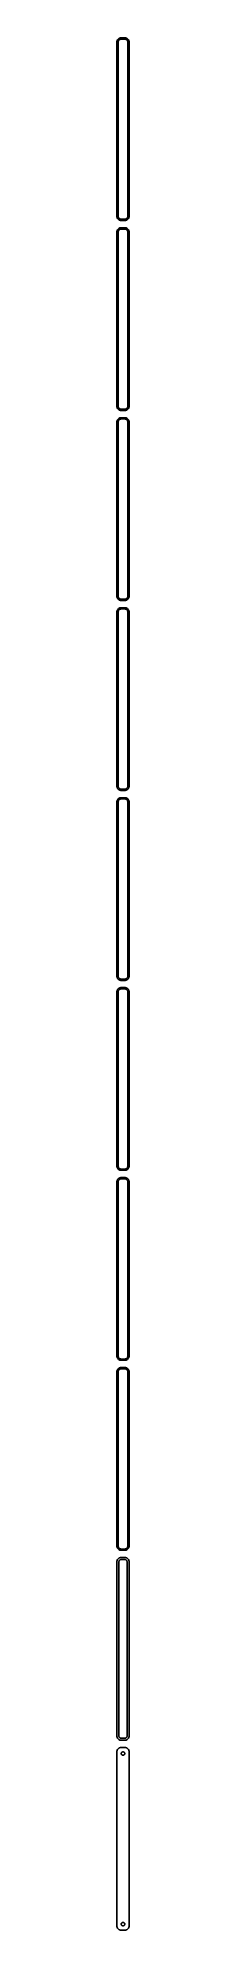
# Model space of a CAD drawing. Header units: metres. Extents: x -8 to 8, y 2228 to 4558.
import ezdxf

# ---------------------------------------------------------------- set-up
doc = ezdxf.new("R2010")
doc.units = ezdxf.units.M

msp = doc.modelspace()

# ---------------------------------------------------------------- linework, layer by layer
for p, q in [((-7.46057, 4554.13), (-7.5, 4553.5)), ((-7.5, 4553.5), (-7.5, 4338.5)), ((-7.34291, 4554.74), (-7.46057, 4554.13)), ((-7.14888, 4555.34), (-7.34291, 4554.74)), ((-6.88153, 4555.91), (-7.14888, 4555.34)), ((-6.54507, 4556.44), (-6.88153, 4555.91)), ((-6.14484, 4556.92), (-6.54507, 4556.44)), ((-5.68712, 4557.35), (-6.14484, 4556.92)), ((-6, 4553), (-5.96844, 4553.5)), ((-6, 4339), (-6, 4553)), ((-5.96844, 4553.5), (-5.87433, 4553.99)), ((-5.87433, 4553.99), (-5.7191, 4554.47)), ((-5.7191, 4554.47), (-5.50522, 4554.93)), ((-5.17912, 4557.72), (-5.68712, 4557.35)), ((-5.50522, 4554.93), (-5.23605, 4555.35)), ((-5.23605, 4555.35), (-4.91586, 4555.74)), ((-4.62889, 4558.02), (-5.17912, 4557.72)), ((-4.91586, 4555.74), (-4.54968, 4556.08)), ((-4.04507, 4558.26), (-4.62889, 4558.02)), ((-4.54968, 4556.08), (-4.1433, 4556.38)), ((-4.1433, 4556.38), (-3.70311, 4556.62)), ((-3.4369, 4558.41), (-4.04507, 4558.26)), ((-3.70311, 4556.62), (-3.23605, 4556.8)), ((-2.81395, 4558.49), (-3.4369, 4558.41)), ((-3.23605, 4556.8), (-2.74951, 4556.93)), ((2.81395, 4558.49), (-2.81395, 4558.49)), ((-2.74951, 4556.93), (-2.25116, 4556.99)), ((-2.25116, 4556.99), (2.25116, 4556.99)), ((2.25116, 4556.99), (2.74951, 4556.93)), ((2.74951, 4556.93), (3.23605, 4556.8)), ((3.4369, 4558.41), (2.81395, 4558.49)), ((3.23605, 4556.8), (3.70311, 4556.62)), ((4.04507, 4558.26), (3.4369, 4558.41)), ((3.70311, 4556.62), (4.1433, 4556.38)), ((4.62889, 4558.02), (4.04507, 4558.26)), ((4.1433, 4556.38), (4.54968, 4556.08)), ((4.54968, 4556.08), (4.91586, 4555.74)), ((5.17912, 4557.72), (4.62889, 4558.02)), ((4.91586, 4555.74), (5.23605, 4555.35)), ((5.68712, 4557.35), (5.17912, 4557.72)), ((5.23605, 4555.35), (5.50522, 4554.93)), ((5.50522, 4554.93), (5.7191, 4554.47)), ((6.14484, 4556.92), (5.68712, 4557.35)), ((5.7191, 4554.47), (5.87433, 4553.99)), ((5.87433, 4553.99), (5.96844, 4553.5)), ((5.96844, 4553.5), (6, 4553)), ((6, 4553), (6, 4339)), ((6.54507, 4556.44), (6.14484, 4556.92)), ((6.88153, 4555.91), (6.54507, 4556.44)), ((7.14888, 4555.34), (6.88153, 4555.91)), ((7.34291, 4554.74), (7.14888, 4555.34)), ((7.46057, 4554.13), (7.34291, 4554.74)), ((7.5, 4553.5), (7.46057, 4554.13)), ((7.5, 4338.5), (7.5, 4553.5)), ((-7.5, 4338.5), (-7.46057, 4337.87)), ((-7.46057, 4337.87), (-7.34291, 4337.26)), ((-7.34291, 4337.26), (-7.14888, 4336.66)), ((-7.14888, 4336.66), (-6.88153, 4336.09)), ((-6.88153, 4336.09), (-6.54507, 4335.56)), ((-5.96844, 4338.5), (-6, 4339)), ((-5.87433, 4338.01), (-5.96844, 4338.5)), ((-5.7191, 4337.53), (-5.87433, 4338.01)), ((-5.50522, 4337.07), (-5.7191, 4337.53)), ((-5.23605, 4336.65), (-5.50522, 4337.07)), ((-4.91586, 4336.26), (-5.23605, 4336.65)), ((-4.54968, 4335.92), (-4.91586, 4336.26)), ((-4.1433, 4335.62), (-4.54968, 4335.92)), ((4.54968, 4335.92), (4.1433, 4335.62)), ((4.91586, 4336.26), (4.54968, 4335.92)), ((5.23605, 4336.65), (4.91586, 4336.26)), ((5.50522, 4337.07), (5.23605, 4336.65)), ((5.7191, 4337.53), (5.50522, 4337.07)), ((5.87433, 4338.01), (5.7191, 4337.53)), ((5.96844, 4338.5), (5.87433, 4338.01)), ((6, 4339), (5.96844, 4338.5)), ((6.54507, 4335.56), (6.88153, 4336.09)), ((6.88153, 4336.09), (7.14888, 4336.66)), ((7.14888, 4336.66), (7.34291, 4337.26)), ((7.34291, 4337.26), (7.46057, 4337.87)), ((7.46057, 4337.87), (7.5, 4338.5)), ((-7.46057, 4320.13), (-7.5, 4319.5)), ((-7.5, 4319.5), (-7.5, 4104.5)), ((-7.34291, 4320.74), (-7.46057, 4320.13)), ((-7.14888, 4321.34), (-7.34291, 4320.74)), ((-6.88153, 4321.91), (-7.14888, 4321.34)), ((-6.54507, 4322.44), (-6.88153, 4321.91)), ((-6.54507, 4335.56), (-6.14484, 4335.08)), ((-6.14484, 4322.92), (-6.54507, 4322.44)), ((-6.14484, 4335.08), (-5.68712, 4334.65)), ((-5.68712, 4323.35), (-6.14484, 4322.92)), ((-6, 4319), (-5.96844, 4319.5)), ((-6, 4105), (-6, 4319)), ((-5.96844, 4319.5), (-5.87433, 4319.99)), ((-5.87433, 4319.99), (-5.7191, 4320.47)), ((-5.7191, 4320.47), (-5.50522, 4320.93)), ((-5.68712, 4334.65), (-5.17912, 4334.28)), ((-5.17912, 4323.72), (-5.68712, 4323.35)), ((-5.50522, 4320.93), (-5.23605, 4321.35)), ((-5.23605, 4321.35), (-4.91586, 4321.74)), ((-5.17912, 4334.28), (-4.62889, 4333.98)), ((-4.62889, 4324.02), (-5.17912, 4323.72)), ((-4.91586, 4321.74), (-4.54968, 4322.08)), ((-4.62889, 4333.98), (-4.04507, 4333.74)), ((-4.04507, 4324.26), (-4.62889, 4324.02)), ((-4.54968, 4322.08), (-4.1433, 4322.38)), ((-3.70311, 4335.38), (-4.1433, 4335.62)), ((-4.1433, 4322.38), (-3.70311, 4322.62)), ((-4.04507, 4333.74), (-3.4369, 4333.59)), ((-3.4369, 4324.41), (-4.04507, 4324.26)), ((-3.23605, 4335.2), (-3.70311, 4335.38)), ((-3.70311, 4322.62), (-3.23605, 4322.8)), ((-3.4369, 4333.59), (-2.81395, 4333.51)), ((-2.81395, 4324.49), (-3.4369, 4324.41)), ((-2.74951, 4335.07), (-3.23605, 4335.2)), ((-3.23605, 4322.8), (-2.74951, 4322.93)), ((-2.81395, 4333.51), (2.81395, 4333.51)), ((2.81395, 4324.49), (-2.81395, 4324.49)), ((-2.25116, 4335.01), (-2.74951, 4335.07)), ((-2.74951, 4322.93), (-2.25116, 4322.99)), ((2.25116, 4335.01), (-2.25116, 4335.01)), ((-2.25116, 4322.99), (2.25116, 4322.99)), ((2.74951, 4335.07), (2.25116, 4335.01)), ((2.25116, 4322.99), (2.74951, 4322.93)), ((3.23605, 4335.2), (2.74951, 4335.07)), ((2.74951, 4322.93), (3.23605, 4322.8)), ((2.81395, 4333.51), (3.4369, 4333.59)), ((3.4369, 4324.41), (2.81395, 4324.49)), ((3.70311, 4335.38), (3.23605, 4335.2)), ((3.23605, 4322.8), (3.70311, 4322.62)), ((3.4369, 4333.59), (4.04507, 4333.74)), ((4.04507, 4324.26), (3.4369, 4324.41)), ((4.1433, 4335.62), (3.70311, 4335.38)), ((3.70311, 4322.62), (4.1433, 4322.38)), ((4.04507, 4333.74), (4.62889, 4333.98)), ((4.62889, 4324.02), (4.04507, 4324.26)), ((4.1433, 4322.38), (4.54968, 4322.08)), ((4.54968, 4322.08), (4.91586, 4321.74)), ((4.62889, 4333.98), (5.17912, 4334.28)), ((5.17912, 4323.72), (4.62889, 4324.02)), ((4.91586, 4321.74), (5.23605, 4321.35)), ((5.17912, 4334.28), (5.68712, 4334.65)), ((5.68712, 4323.35), (5.17912, 4323.72)), ((5.23605, 4321.35), (5.50522, 4320.93)), ((5.50522, 4320.93), (5.7191, 4320.47)), ((5.68712, 4334.65), (6.14484, 4335.08)), ((6.14484, 4322.92), (5.68712, 4323.35)), ((5.7191, 4320.47), (5.87433, 4319.99)), ((5.87433, 4319.99), (5.96844, 4319.5)), ((5.96844, 4319.5), (6, 4319)), ((6, 4319), (6, 4105)), ((6.14484, 4335.08), (6.54507, 4335.56)), ((6.54507, 4322.44), (6.14484, 4322.92)), ((6.88153, 4321.91), (6.54507, 4322.44)), ((7.14888, 4321.34), (6.88153, 4321.91)), ((7.34291, 4320.74), (7.14888, 4321.34)), ((7.46057, 4320.13), (7.34291, 4320.74)), ((7.5, 4319.5), (7.46057, 4320.13)), ((7.5, 4104.5), (7.5, 4319.5)), ((-7.5, 4104.5), (-7.46057, 4103.87)), ((-7.46057, 4103.87), (-7.34291, 4103.26)), ((-7.34291, 4103.26), (-7.14888, 4102.66)), ((-7.14888, 4102.66), (-6.88153, 4102.09)), ((-5.96844, 4104.5), (-6, 4105)), ((-5.87433, 4104.01), (-5.96844, 4104.5)), ((-5.7191, 4103.53), (-5.87433, 4104.01)), ((-5.50522, 4103.07), (-5.7191, 4103.53)), ((-5.23605, 4102.65), (-5.50522, 4103.07)), ((-4.91586, 4102.26), (-5.23605, 4102.65)), ((5.23605, 4102.65), (4.91586, 4102.26)), ((5.50522, 4103.07), (5.23605, 4102.65)), ((5.7191, 4103.53), (5.50522, 4103.07)), ((5.87433, 4104.01), (5.7191, 4103.53)), ((5.96844, 4104.5), (5.87433, 4104.01)), ((6, 4105), (5.96844, 4104.5)), ((6.88153, 4102.09), (7.14888, 4102.66)), ((7.14888, 4102.66), (7.34291, 4103.26)), ((7.34291, 4103.26), (7.46057, 4103.87)), ((7.46057, 4103.87), (7.5, 4104.5)), ((-7.46057, 4086.13), (-7.5, 4085.5)), ((-7.5, 4085.5), (-7.5, 3870.5)), ((-7.34291, 4086.74), (-7.46057, 4086.13)), ((-7.14888, 4087.34), (-7.34291, 4086.74)), ((-6.88153, 4087.91), (-7.14888, 4087.34)), ((-6.88153, 4102.09), (-6.54507, 4101.56)), ((-6.54507, 4088.44), (-6.88153, 4087.91)), ((-6.54507, 4101.56), (-6.14484, 4101.08)), ((-6.14484, 4088.92), (-6.54507, 4088.44)), ((-6.14484, 4101.08), (-5.68712, 4100.65)), ((-5.68712, 4089.35), (-6.14484, 4088.92)), ((-6, 4085), (-5.96844, 4085.5)), ((-6, 3871), (-6, 4085)), ((-5.96844, 4085.5), (-5.87433, 4085.99)), ((-5.87433, 4085.99), (-5.7191, 4086.47)), ((-5.7191, 4086.47), (-5.50522, 4086.93)), ((-5.68712, 4100.65), (-5.17912, 4100.28)), ((-5.17912, 4089.72), (-5.68712, 4089.35)), ((-5.50522, 4086.93), (-5.23605, 4087.35)), ((-5.23605, 4087.35), (-4.91586, 4087.74)), ((-5.17912, 4100.28), (-4.62889, 4099.98)), ((-4.62889, 4090.02), (-5.17912, 4089.72)), ((-4.54968, 4101.92), (-4.91586, 4102.26)), ((-4.91586, 4087.74), (-4.54968, 4088.08)), ((-4.62889, 4099.98), (-4.04507, 4099.74)), ((-4.04507, 4090.26), (-4.62889, 4090.02)), ((-4.1433, 4101.62), (-4.54968, 4101.92)), ((-4.54968, 4088.08), (-4.1433, 4088.38)), ((-3.70311, 4101.38), (-4.1433, 4101.62)), ((-4.1433, 4088.38), (-3.70311, 4088.62)), ((-4.04507, 4099.74), (-3.4369, 4099.59)), ((-3.4369, 4090.41), (-4.04507, 4090.26)), ((-3.23605, 4101.2), (-3.70311, 4101.38)), ((-3.70311, 4088.62), (-3.23605, 4088.8)), ((-3.4369, 4099.59), (-2.81395, 4099.51)), ((-2.81395, 4090.49), (-3.4369, 4090.41)), ((-2.74951, 4101.07), (-3.23605, 4101.2)), ((-3.23605, 4088.8), (-2.74951, 4088.93)), ((-2.81395, 4099.51), (2.81395, 4099.51)), ((2.81395, 4090.49), (-2.81395, 4090.49)), ((-2.25116, 4101.01), (-2.74951, 4101.07)), ((-2.74951, 4088.93), (-2.25116, 4088.99)), ((2.25116, 4101.01), (-2.25116, 4101.01)), ((-2.25116, 4088.99), (2.25116, 4088.99)), ((2.74951, 4101.07), (2.25116, 4101.01)), ((2.25116, 4088.99), (2.74951, 4088.93)), ((3.23605, 4101.2), (2.74951, 4101.07)), ((2.74951, 4088.93), (3.23605, 4088.8)), ((2.81395, 4099.51), (3.4369, 4099.59)), ((3.4369, 4090.41), (2.81395, 4090.49)), ((3.70311, 4101.38), (3.23605, 4101.2)), ((3.23605, 4088.8), (3.70311, 4088.62)), ((3.4369, 4099.59), (4.04507, 4099.74)), ((4.04507, 4090.26), (3.4369, 4090.41)), ((4.1433, 4101.62), (3.70311, 4101.38)), ((3.70311, 4088.62), (4.1433, 4088.38)), ((4.04507, 4099.74), (4.62889, 4099.98)), ((4.62889, 4090.02), (4.04507, 4090.26)), ((4.54968, 4101.92), (4.1433, 4101.62)), ((4.1433, 4088.38), (4.54968, 4088.08)), ((4.91586, 4102.26), (4.54968, 4101.92)), ((4.54968, 4088.08), (4.91586, 4087.74)), ((4.62889, 4099.98), (5.17912, 4100.28)), ((5.17912, 4089.72), (4.62889, 4090.02)), ((4.91586, 4087.74), (5.23605, 4087.35)), ((5.17912, 4100.28), (5.68712, 4100.65)), ((5.68712, 4089.35), (5.17912, 4089.72)), ((5.23605, 4087.35), (5.50522, 4086.93)), ((5.50522, 4086.93), (5.7191, 4086.47)), ((5.68712, 4100.65), (6.14484, 4101.08)), ((6.14484, 4088.92), (5.68712, 4089.35)), ((5.7191, 4086.47), (5.87433, 4085.99)), ((5.87433, 4085.99), (5.96844, 4085.5)), ((5.96844, 4085.5), (6, 4085)), ((6, 4085), (6, 3871)), ((6.14484, 4101.08), (6.54507, 4101.56)), ((6.54507, 4088.44), (6.14484, 4088.92)), ((6.54507, 4101.56), (6.88153, 4102.09)), ((6.88153, 4087.91), (6.54507, 4088.44)), ((7.14888, 4087.34), (6.88153, 4087.91)), ((7.34291, 4086.74), (7.14888, 4087.34)), ((7.46057, 4086.13), (7.34291, 4086.74)), ((7.5, 4085.5), (7.46057, 4086.13)), ((7.5, 3870.5), (7.5, 4085.5)), ((-7.5, 3870.5), (-7.46057, 3869.87)), ((-7.46057, 3869.87), (-7.34291, 3869.26)), ((-5.96844, 3870.5), (-6, 3871)), ((-5.87433, 3870.01), (-5.96844, 3870.5)), ((-5.7191, 3869.53), (-5.87433, 3870.01)), ((-5.50522, 3869.07), (-5.7191, 3869.53)), ((5.7191, 3869.53), (5.50522, 3869.07)), ((5.87433, 3870.01), (5.7191, 3869.53)), ((5.96844, 3870.5), (5.87433, 3870.01)), ((6, 3871), (5.96844, 3870.5)), ((7.34291, 3869.26), (7.46057, 3869.87)), ((7.46057, 3869.87), (7.5, 3870.5)), ((-7.46057, 3852.13), (-7.5, 3851.5)), ((-7.5, 3851.5), (-7.5, 3636.5)), ((-7.34291, 3852.74), (-7.46057, 3852.13)), ((-7.34291, 3869.26), (-7.14888, 3868.66)), ((-7.14888, 3853.34), (-7.34291, 3852.74)), ((-7.14888, 3868.66), (-6.88153, 3868.09)), ((-6.88153, 3853.91), (-7.14888, 3853.34)), ((-6.88153, 3868.09), (-6.54507, 3867.56)), ((-6.54507, 3854.44), (-6.88153, 3853.91)), ((-6.54507, 3867.56), (-6.14484, 3867.08)), ((-6.14484, 3854.92), (-6.54507, 3854.44)), ((-6.14484, 3867.08), (-5.68712, 3866.65)), ((-5.68712, 3855.35), (-6.14484, 3854.92)), ((-6, 3851), (-5.96844, 3851.5)), ((-6, 3637), (-6, 3851)), ((-5.96844, 3851.5), (-5.87433, 3851.99)), ((-5.87433, 3851.99), (-5.7191, 3852.47)), ((-5.7191, 3852.47), (-5.50522, 3852.93)), ((-5.68712, 3866.65), (-5.17912, 3866.28)), ((-5.17912, 3855.72), (-5.68712, 3855.35)), ((-5.23605, 3868.65), (-5.50522, 3869.07)), ((-5.50522, 3852.93), (-5.23605, 3853.35)), ((-4.91586, 3868.26), (-5.23605, 3868.65)), ((-5.23605, 3853.35), (-4.91586, 3853.74)), ((-5.17912, 3866.28), (-4.62889, 3865.98)), ((-4.62889, 3856.02), (-5.17912, 3855.72)), ((-4.54968, 3867.92), (-4.91586, 3868.26)), ((-4.91586, 3853.74), (-4.54968, 3854.08)), ((-4.62889, 3865.98), (-4.04507, 3865.74)), ((-4.04507, 3856.26), (-4.62889, 3856.02)), ((-4.1433, 3867.62), (-4.54968, 3867.92)), ((-4.54968, 3854.08), (-4.1433, 3854.38)), ((-3.70311, 3867.38), (-4.1433, 3867.62)), ((-4.1433, 3854.38), (-3.70311, 3854.62)), ((-4.04507, 3865.74), (-3.4369, 3865.59)), ((-3.4369, 3856.41), (-4.04507, 3856.26)), ((-3.23605, 3867.2), (-3.70311, 3867.38)), ((-3.70311, 3854.62), (-3.23605, 3854.8)), ((-3.4369, 3865.59), (-2.81395, 3865.51)), ((-2.81395, 3856.49), (-3.4369, 3856.41)), ((-2.74951, 3867.07), (-3.23605, 3867.2)), ((-3.23605, 3854.8), (-2.74951, 3854.93)), ((-2.81395, 3865.51), (2.81395, 3865.51)), ((2.81395, 3856.49), (-2.81395, 3856.49)), ((-2.25116, 3867.01), (-2.74951, 3867.07)), ((-2.74951, 3854.93), (-2.25116, 3854.99)), ((2.25116, 3867.01), (-2.25116, 3867.01)), ((-2.25116, 3854.99), (2.25116, 3854.99)), ((2.74951, 3867.07), (2.25116, 3867.01)), ((2.25116, 3854.99), (2.74951, 3854.93)), ((3.23605, 3867.2), (2.74951, 3867.07)), ((2.74951, 3854.93), (3.23605, 3854.8)), ((2.81395, 3865.51), (3.4369, 3865.59)), ((3.4369, 3856.41), (2.81395, 3856.49)), ((3.70311, 3867.38), (3.23605, 3867.2)), ((3.23605, 3854.8), (3.70311, 3854.62)), ((3.4369, 3865.59), (4.04507, 3865.74)), ((4.04507, 3856.26), (3.4369, 3856.41)), ((4.1433, 3867.62), (3.70311, 3867.38)), ((3.70311, 3854.62), (4.1433, 3854.38)), ((4.04507, 3865.74), (4.62889, 3865.98)), ((4.62889, 3856.02), (4.04507, 3856.26)), ((4.54968, 3867.92), (4.1433, 3867.62)), ((4.1433, 3854.38), (4.54968, 3854.08)), ((4.91586, 3868.26), (4.54968, 3867.92)), ((4.54968, 3854.08), (4.91586, 3853.74)), ((4.62889, 3865.98), (5.17912, 3866.28)), ((5.17912, 3855.72), (4.62889, 3856.02)), ((5.23605, 3868.65), (4.91586, 3868.26)), ((4.91586, 3853.74), (5.23605, 3853.35)), ((5.17912, 3866.28), (5.68712, 3866.65)), ((5.68712, 3855.35), (5.17912, 3855.72)), ((5.50522, 3869.07), (5.23605, 3868.65)), ((5.23605, 3853.35), (5.50522, 3852.93)), ((5.50522, 3852.93), (5.7191, 3852.47)), ((5.68712, 3866.65), (6.14484, 3867.08)), ((6.14484, 3854.92), (5.68712, 3855.35)), ((5.7191, 3852.47), (5.87433, 3851.99)), ((5.87433, 3851.99), (5.96844, 3851.5)), ((5.96844, 3851.5), (6, 3851)), ((6, 3851), (6, 3637)), ((6.14484, 3867.08), (6.54507, 3867.56)), ((6.54507, 3854.44), (6.14484, 3854.92)), ((6.54507, 3867.56), (6.88153, 3868.09)), ((6.88153, 3853.91), (6.54507, 3854.44)), ((6.88153, 3868.09), (7.14888, 3868.66)), ((7.14888, 3853.34), (6.88153, 3853.91)), ((7.14888, 3868.66), (7.34291, 3869.26)), ((7.34291, 3852.74), (7.14888, 3853.34)), ((7.46057, 3852.13), (7.34291, 3852.74)), ((7.5, 3851.5), (7.46057, 3852.13)), ((7.5, 3636.5), (7.5, 3851.5)), ((-7.5, 3636.5), (-7.46057, 3635.87)), ((-5.96844, 3636.5), (-6, 3637)), ((-5.87433, 3636.01), (-5.96844, 3636.5)), ((5.96844, 3636.5), (5.87433, 3636.01)), ((6, 3637), (5.96844, 3636.5)), ((7.46057, 3635.87), (7.5, 3636.5)), ((-7.46057, 3618.13), (-7.5, 3617.5)), ((-7.5, 3617.5), (-7.5, 3402.5)), ((-7.46057, 3635.87), (-7.34291, 3635.26)), ((-7.34291, 3618.74), (-7.46057, 3618.13)), ((-7.34291, 3635.26), (-7.14888, 3634.66)), ((-7.14888, 3619.34), (-7.34291, 3618.74)), ((-7.14888, 3634.66), (-6.88153, 3634.09)), ((-6.88153, 3619.91), (-7.14888, 3619.34)), ((-6.88153, 3634.09), (-6.54507, 3633.56)), ((-6.54507, 3620.44), (-6.88153, 3619.91)), ((-6.54507, 3633.56), (-6.14484, 3633.08)), ((-6.14484, 3620.92), (-6.54507, 3620.44)), ((-6.14484, 3633.08), (-5.68712, 3632.65)), ((-5.68712, 3621.35), (-6.14484, 3620.92)), ((-6, 3617), (-5.96844, 3617.5)), ((-6, 3403), (-6, 3617)), ((-5.96844, 3617.5), (-5.87433, 3617.99)), ((-5.7191, 3635.53), (-5.87433, 3636.01)), ((-5.87433, 3617.99), (-5.7191, 3618.47)), ((-5.50522, 3635.07), (-5.7191, 3635.53)), ((-5.7191, 3618.47), (-5.50522, 3618.93)), ((-5.68712, 3632.65), (-5.17912, 3632.28)), ((-5.17912, 3621.72), (-5.68712, 3621.35)), ((-5.23605, 3634.65), (-5.50522, 3635.07)), ((-5.50522, 3618.93), (-5.23605, 3619.35)), ((-4.91586, 3634.26), (-5.23605, 3634.65)), ((-5.23605, 3619.35), (-4.91586, 3619.74)), ((-5.17912, 3632.28), (-4.62889, 3631.98)), ((-4.62889, 3622.02), (-5.17912, 3621.72)), ((-4.54968, 3633.92), (-4.91586, 3634.26)), ((-4.91586, 3619.74), (-4.54968, 3620.08)), ((-4.62889, 3631.98), (-4.04507, 3631.74)), ((-4.04507, 3622.26), (-4.62889, 3622.02)), ((-4.1433, 3633.62), (-4.54968, 3633.92)), ((-4.54968, 3620.08), (-4.1433, 3620.38)), ((-3.70311, 3633.38), (-4.1433, 3633.62)), ((-4.1433, 3620.38), (-3.70311, 3620.62)), ((-4.04507, 3631.74), (-3.4369, 3631.59)), ((-3.4369, 3622.41), (-4.04507, 3622.26)), ((-3.23605, 3633.2), (-3.70311, 3633.38)), ((-3.70311, 3620.62), (-3.23605, 3620.8)), ((-3.4369, 3631.59), (-2.81395, 3631.51)), ((-2.81395, 3622.49), (-3.4369, 3622.41)), ((-2.74951, 3633.07), (-3.23605, 3633.2)), ((-3.23605, 3620.8), (-2.74951, 3620.93)), ((-2.81395, 3631.51), (2.81395, 3631.51)), ((2.81395, 3622.49), (-2.81395, 3622.49)), ((-2.25116, 3633.01), (-2.74951, 3633.07)), ((-2.74951, 3620.93), (-2.25116, 3620.99)), ((2.25116, 3633.01), (-2.25116, 3633.01)), ((-2.25116, 3620.99), (2.25116, 3620.99)), ((2.74951, 3633.07), (2.25116, 3633.01)), ((2.25116, 3620.99), (2.74951, 3620.93)), ((3.23605, 3633.2), (2.74951, 3633.07)), ((2.74951, 3620.93), (3.23605, 3620.8)), ((2.81395, 3631.51), (3.4369, 3631.59)), ((3.4369, 3622.41), (2.81395, 3622.49)), ((3.70311, 3633.38), (3.23605, 3633.2)), ((3.23605, 3620.8), (3.70311, 3620.62)), ((3.4369, 3631.59), (4.04507, 3631.74)), ((4.04507, 3622.26), (3.4369, 3622.41)), ((4.1433, 3633.62), (3.70311, 3633.38)), ((3.70311, 3620.62), (4.1433, 3620.38)), ((4.04507, 3631.74), (4.62889, 3631.98)), ((4.62889, 3622.02), (4.04507, 3622.26)), ((4.54968, 3633.92), (4.1433, 3633.62)), ((4.1433, 3620.38), (4.54968, 3620.08)), ((4.91586, 3634.26), (4.54968, 3633.92)), ((4.54968, 3620.08), (4.91586, 3619.74)), ((4.62889, 3631.98), (5.17912, 3632.28)), ((5.17912, 3621.72), (4.62889, 3622.02)), ((5.23605, 3634.65), (4.91586, 3634.26)), ((4.91586, 3619.74), (5.23605, 3619.35)), ((5.17912, 3632.28), (5.68712, 3632.65)), ((5.68712, 3621.35), (5.17912, 3621.72)), ((5.50522, 3635.07), (5.23605, 3634.65)), ((5.23605, 3619.35), (5.50522, 3618.93)), ((5.7191, 3635.53), (5.50522, 3635.07)), ((5.50522, 3618.93), (5.7191, 3618.47)), ((5.68712, 3632.65), (6.14484, 3633.08)), ((6.14484, 3620.92), (5.68712, 3621.35)), ((5.87433, 3636.01), (5.7191, 3635.53)), ((5.7191, 3618.47), (5.87433, 3617.99)), ((5.87433, 3617.99), (5.96844, 3617.5)), ((5.96844, 3617.5), (6, 3617)), ((6, 3617), (6, 3403)), ((6.14484, 3633.08), (6.54507, 3633.56)), ((6.54507, 3620.44), (6.14484, 3620.92)), ((6.54507, 3633.56), (6.88153, 3634.09)), ((6.88153, 3619.91), (6.54507, 3620.44)), ((6.88153, 3634.09), (7.14888, 3634.66)), ((7.14888, 3619.34), (6.88153, 3619.91)), ((7.14888, 3634.66), (7.34291, 3635.26)), ((7.34291, 3618.74), (7.14888, 3619.34)), ((7.34291, 3635.26), (7.46057, 3635.87)), ((7.46057, 3618.13), (7.34291, 3618.74)), ((7.5, 3617.5), (7.46057, 3618.13)), ((7.5, 3402.5), (7.5, 3617.5)), ((-7.5, 3402.5), (-7.46057, 3401.87)), ((-7.46057, 3384.13), (-7.5, 3383.5)), ((-7.5, 3383.5), (-7.5, 3168.5)), ((-7.46057, 3401.87), (-7.34291, 3401.26)), ((-7.34291, 3384.74), (-7.46057, 3384.13)), ((-7.34291, 3401.26), (-7.14888, 3400.66)), ((-7.14888, 3385.34), (-7.34291, 3384.74)), ((-7.14888, 3400.66), (-6.88153, 3400.09)), ((-6.88153, 3385.91), (-7.14888, 3385.34)), ((-6.88153, 3400.09), (-6.54507, 3399.56)), ((-6.54507, 3386.44), (-6.88153, 3385.91)), ((-6.54507, 3399.56), (-6.14484, 3399.08)), ((-6.14484, 3386.92), (-6.54507, 3386.44)), ((-6.14484, 3399.08), (-5.68712, 3398.65)), ((-5.68712, 3387.35), (-6.14484, 3386.92)), ((-5.96844, 3402.5), (-6, 3403)), ((-6, 3383), (-5.96844, 3383.5)), ((-6, 3169), (-6, 3383)), ((-5.87433, 3402.01), (-5.96844, 3402.5)), ((-5.96844, 3383.5), (-5.87433, 3383.99)), ((-5.7191, 3401.53), (-5.87433, 3402.01)), ((-5.87433, 3383.99), (-5.7191, 3384.47)), ((-5.50522, 3401.07), (-5.7191, 3401.53)), ((-5.7191, 3384.47), (-5.50522, 3384.93)), ((-5.68712, 3398.65), (-5.17912, 3398.28)), ((-5.17912, 3387.72), (-5.68712, 3387.35)), ((-5.23605, 3400.65), (-5.50522, 3401.07)), ((-5.50522, 3384.93), (-5.23605, 3385.35)), ((-4.91586, 3400.26), (-5.23605, 3400.65)), ((-5.23605, 3385.35), (-4.91586, 3385.74)), ((-5.17912, 3398.28), (-4.62889, 3397.98)), ((-4.62889, 3388.02), (-5.17912, 3387.72)), ((-4.54968, 3399.92), (-4.91586, 3400.26)), ((-4.91586, 3385.74), (-4.54968, 3386.08)), ((-4.62889, 3397.98), (-4.04507, 3397.74)), ((-4.04507, 3388.26), (-4.62889, 3388.02)), ((-4.1433, 3399.62), (-4.54968, 3399.92)), ((-4.54968, 3386.08), (-4.1433, 3386.38)), ((-3.70311, 3399.38), (-4.1433, 3399.62)), ((-4.1433, 3386.38), (-3.70311, 3386.62)), ((-4.04507, 3397.74), (-3.4369, 3397.59)), ((-3.4369, 3388.41), (-4.04507, 3388.26)), ((-3.23605, 3399.2), (-3.70311, 3399.38)), ((-3.70311, 3386.62), (-3.23605, 3386.8)), ((-3.4369, 3397.59), (-2.81395, 3397.51)), ((-2.81395, 3388.49), (-3.4369, 3388.41)), ((-2.74951, 3399.07), (-3.23605, 3399.2)), ((-3.23605, 3386.8), (-2.74951, 3386.93)), ((-2.81395, 3397.51), (2.81395, 3397.51)), ((2.81395, 3388.49), (-2.81395, 3388.49)), ((-2.25116, 3399.01), (-2.74951, 3399.07)), ((-2.74951, 3386.93), (-2.25116, 3386.99)), ((2.25116, 3399.01), (-2.25116, 3399.01)), ((-2.25116, 3386.99), (2.25116, 3386.99)), ((2.74951, 3399.07), (2.25116, 3399.01)), ((2.25116, 3386.99), (2.74951, 3386.93)), ((3.23605, 3399.2), (2.74951, 3399.07)), ((2.74951, 3386.93), (3.23605, 3386.8)), ((2.81395, 3397.51), (3.4369, 3397.59)), ((3.4369, 3388.41), (2.81395, 3388.49)), ((3.70311, 3399.38), (3.23605, 3399.2)), ((3.23605, 3386.8), (3.70311, 3386.62)), ((3.4369, 3397.59), (4.04507, 3397.74)), ((4.04507, 3388.26), (3.4369, 3388.41)), ((4.1433, 3399.62), (3.70311, 3399.38)), ((3.70311, 3386.62), (4.1433, 3386.38)), ((4.04507, 3397.74), (4.62889, 3397.98)), ((4.62889, 3388.02), (4.04507, 3388.26)), ((4.54968, 3399.92), (4.1433, 3399.62)), ((4.1433, 3386.38), (4.54968, 3386.08)), ((4.91586, 3400.26), (4.54968, 3399.92)), ((4.54968, 3386.08), (4.91586, 3385.74)), ((4.62889, 3397.98), (5.17912, 3398.28)), ((5.17912, 3387.72), (4.62889, 3388.02)), ((5.23605, 3400.65), (4.91586, 3400.26)), ((4.91586, 3385.74), (5.23605, 3385.35)), ((5.17912, 3398.28), (5.68712, 3398.65)), ((5.68712, 3387.35), (5.17912, 3387.72)), ((5.50522, 3401.07), (5.23605, 3400.65)), ((5.23605, 3385.35), (5.50522, 3384.93)), ((5.7191, 3401.53), (5.50522, 3401.07)), ((5.50522, 3384.93), (5.7191, 3384.47)), ((5.68712, 3398.65), (6.14484, 3399.08)), ((6.14484, 3386.92), (5.68712, 3387.35)), ((5.87433, 3402.01), (5.7191, 3401.53)), ((5.7191, 3384.47), (5.87433, 3383.99)), ((5.96844, 3402.5), (5.87433, 3402.01)), ((5.87433, 3383.99), (5.96844, 3383.5)), ((6, 3403), (5.96844, 3402.5)), ((5.96844, 3383.5), (6, 3383)), ((6, 3383), (6, 3169)), ((6.14484, 3399.08), (6.54507, 3399.56)), ((6.54507, 3386.44), (6.14484, 3386.92)), ((6.54507, 3399.56), (6.88153, 3400.09)), ((6.88153, 3385.91), (6.54507, 3386.44)), ((6.88153, 3400.09), (7.14888, 3400.66)), ((7.14888, 3385.34), (6.88153, 3385.91)), ((7.14888, 3400.66), (7.34291, 3401.26)), ((7.34291, 3384.74), (7.14888, 3385.34)), ((7.34291, 3401.26), (7.46057, 3401.87)), ((7.46057, 3384.13), (7.34291, 3384.74)), ((7.46057, 3401.87), (7.5, 3402.5)), ((7.5, 3383.5), (7.46057, 3384.13)), ((7.5, 3168.5), (7.5, 3383.5)), ((-7.5, 3168.5), (-7.46057, 3167.87)), ((-7.46057, 3150.13), (-7.5, 3149.5)), ((-7.5, 3149.5), (-7.5, 2934.5)), ((-7.46057, 3167.87), (-7.34291, 3167.26)), ((-7.34291, 3150.74), (-7.46057, 3150.13)), ((-7.34291, 3167.26), (-7.14888, 3166.66)), ((-7.14888, 3151.34), (-7.34291, 3150.74)), ((-7.14888, 3166.66), (-6.88153, 3166.09)), ((-6.88153, 3151.91), (-7.14888, 3151.34)), ((-6.88153, 3166.09), (-6.54507, 3165.56)), ((-6.54507, 3152.44), (-6.88153, 3151.91)), ((-6.54507, 3165.56), (-6.14484, 3165.08)), ((-6.14484, 3152.92), (-6.54507, 3152.44)), ((-6.14484, 3165.08), (-5.68712, 3164.65)), ((-5.68712, 3153.35), (-6.14484, 3152.92)), ((-5.96844, 3168.5), (-6, 3169)), ((-6, 3149), (-5.96844, 3149.5)), ((-6, 2935), (-6, 3149)), ((-5.87433, 3168.01), (-5.96844, 3168.5)), ((-5.96844, 3149.5), (-5.87433, 3149.99)), ((-5.7191, 3167.53), (-5.87433, 3168.01)), ((-5.87433, 3149.99), (-5.7191, 3150.47)), ((-5.50522, 3167.07), (-5.7191, 3167.53)), ((-5.7191, 3150.47), (-5.50522, 3150.93)), ((-5.68712, 3164.65), (-5.17912, 3164.28)), ((-5.17912, 3153.72), (-5.68712, 3153.35)), ((-5.23605, 3166.65), (-5.50522, 3167.07)), ((-5.50522, 3150.93), (-5.23605, 3151.35)), ((-4.91586, 3166.26), (-5.23605, 3166.65)), ((-5.23605, 3151.35), (-4.91586, 3151.74)), ((-5.17912, 3164.28), (-4.62889, 3163.98)), ((-4.62889, 3154.02), (-5.17912, 3153.72)), ((-4.54968, 3165.92), (-4.91586, 3166.26)), ((-4.91586, 3151.74), (-4.54968, 3152.08)), ((-4.62889, 3163.98), (-4.04507, 3163.74)), ((-4.04507, 3154.26), (-4.62889, 3154.02)), ((-4.1433, 3165.62), (-4.54968, 3165.92)), ((-4.54968, 3152.08), (-4.1433, 3152.38)), ((-3.70311, 3165.38), (-4.1433, 3165.62)), ((-4.1433, 3152.38), (-3.70311, 3152.62)), ((-4.04507, 3163.74), (-3.4369, 3163.59)), ((-3.4369, 3154.41), (-4.04507, 3154.26)), ((-3.23605, 3165.2), (-3.70311, 3165.38)), ((-3.70311, 3152.62), (-3.23605, 3152.8)), ((-3.4369, 3163.59), (-2.81395, 3163.51)), ((-2.81395, 3154.49), (-3.4369, 3154.41)), ((-2.74951, 3165.07), (-3.23605, 3165.2)), ((-3.23605, 3152.8), (-2.74951, 3152.93)), ((-2.81395, 3163.51), (2.81395, 3163.51)), ((2.81395, 3154.49), (-2.81395, 3154.49)), ((-2.25116, 3165.01), (-2.74951, 3165.07)), ((-2.74951, 3152.93), (-2.25116, 3152.99)), ((2.25116, 3165.01), (-2.25116, 3165.01)), ((-2.25116, 3152.99), (2.25116, 3152.99)), ((2.74951, 3165.07), (2.25116, 3165.01)), ((2.25116, 3152.99), (2.74951, 3152.93)), ((3.23605, 3165.2), (2.74951, 3165.07)), ((2.74951, 3152.93), (3.23605, 3152.8)), ((2.81395, 3163.51), (3.4369, 3163.59)), ((3.4369, 3154.41), (2.81395, 3154.49)), ((3.70311, 3165.38), (3.23605, 3165.2)), ((3.23605, 3152.8), (3.70311, 3152.62)), ((3.4369, 3163.59), (4.04507, 3163.74)), ((4.04507, 3154.26), (3.4369, 3154.41)), ((4.1433, 3165.62), (3.70311, 3165.38)), ((3.70311, 3152.62), (4.1433, 3152.38)), ((4.04507, 3163.74), (4.62889, 3163.98)), ((4.62889, 3154.02), (4.04507, 3154.26)), ((4.54968, 3165.92), (4.1433, 3165.62)), ((4.1433, 3152.38), (4.54968, 3152.08)), ((4.91586, 3166.26), (4.54968, 3165.92)), ((4.54968, 3152.08), (4.91586, 3151.74)), ((4.62889, 3163.98), (5.17912, 3164.28)), ((5.17912, 3153.72), (4.62889, 3154.02)), ((5.23605, 3166.65), (4.91586, 3166.26)), ((4.91586, 3151.74), (5.23605, 3151.35)), ((5.17912, 3164.28), (5.68712, 3164.65)), ((5.68712, 3153.35), (5.17912, 3153.72)), ((5.50522, 3167.07), (5.23605, 3166.65)), ((5.23605, 3151.35), (5.50522, 3150.93)), ((5.7191, 3167.53), (5.50522, 3167.07)), ((5.50522, 3150.93), (5.7191, 3150.47)), ((5.68712, 3164.65), (6.14484, 3165.08)), ((6.14484, 3152.92), (5.68712, 3153.35)), ((5.87433, 3168.01), (5.7191, 3167.53)), ((5.7191, 3150.47), (5.87433, 3149.99)), ((5.96844, 3168.5), (5.87433, 3168.01)), ((5.87433, 3149.99), (5.96844, 3149.5)), ((6, 3169), (5.96844, 3168.5)), ((5.96844, 3149.5), (6, 3149)), ((6, 3149), (6, 2935)), ((6.14484, 3165.08), (6.54507, 3165.56)), ((6.54507, 3152.44), (6.14484, 3152.92)), ((6.54507, 3165.56), (6.88153, 3166.09)), ((6.88153, 3151.91), (6.54507, 3152.44)), ((6.88153, 3166.09), (7.14888, 3166.66)), ((7.14888, 3151.34), (6.88153, 3151.91)), ((7.14888, 3166.66), (7.34291, 3167.26)), ((7.34291, 3150.74), (7.14888, 3151.34)), ((7.34291, 3167.26), (7.46057, 3167.87)), ((7.46057, 3150.13), (7.34291, 3150.74)), ((7.46057, 3167.87), (7.5, 3168.5)), ((7.5, 3149.5), (7.46057, 3150.13)), ((7.5, 2934.5), (7.5, 3149.5)), ((-7.5, 2934.5), (-7.46057, 2933.87)), ((-7.46057, 2916.13), (-7.5, 2915.5)), ((-7.5, 2915.5), (-7.5, 2700.5)), ((-7.46057, 2933.87), (-7.34291, 2933.26)), ((-7.34291, 2916.74), (-7.46057, 2916.13)), ((-7.34291, 2933.26), (-7.14888, 2932.66)), ((-7.14888, 2917.34), (-7.34291, 2916.74)), ((-7.14888, 2932.66), (-6.88153, 2932.09)), ((-6.88153, 2917.91), (-7.14888, 2917.34)), ((-6.88153, 2932.09), (-6.54507, 2931.56)), ((-6.54507, 2918.44), (-6.88153, 2917.91)), ((-6.54507, 2931.56), (-6.14484, 2931.08)), ((-6.14484, 2918.92), (-6.54507, 2918.44)), ((-6.14484, 2931.08), (-5.68712, 2930.65)), ((-5.68712, 2919.35), (-6.14484, 2918.92)), ((-5.96844, 2934.5), (-6, 2935)), ((-6, 2915), (-5.96844, 2915.5)), ((-6, 2701), (-6, 2915)), ((-5.87433, 2934.01), (-5.96844, 2934.5)), ((-5.96844, 2915.5), (-5.87433, 2915.99)), ((-5.7191, 2933.53), (-5.87433, 2934.01)), ((-5.87433, 2915.99), (-5.7191, 2916.47)), ((-5.50522, 2933.07), (-5.7191, 2933.53)), ((-5.7191, 2916.47), (-5.50522, 2916.93)), ((-5.68712, 2930.65), (-5.17912, 2930.28)), ((-5.17912, 2919.72), (-5.68712, 2919.35)), ((-5.23605, 2932.65), (-5.50522, 2933.07)), ((-5.50522, 2916.93), (-5.23605, 2917.35)), ((-4.91586, 2932.26), (-5.23605, 2932.65)), ((-5.23605, 2917.35), (-4.91586, 2917.74)), ((-5.17912, 2930.28), (-4.62889, 2929.98)), ((-4.62889, 2920.02), (-5.17912, 2919.72)), ((-4.54968, 2931.92), (-4.91586, 2932.26)), ((-4.91586, 2917.74), (-4.54968, 2918.08)), ((-4.62889, 2929.98), (-4.04507, 2929.74)), ((-4.04507, 2920.26), (-4.62889, 2920.02)), ((-4.1433, 2931.62), (-4.54968, 2931.92)), ((-4.54968, 2918.08), (-4.1433, 2918.38)), ((-3.70311, 2931.38), (-4.1433, 2931.62)), ((-4.1433, 2918.38), (-3.70311, 2918.62)), ((-4.04507, 2929.74), (-3.4369, 2929.59)), ((-3.4369, 2920.41), (-4.04507, 2920.26)), ((-3.23605, 2931.2), (-3.70311, 2931.38)), ((-3.70311, 2918.62), (-3.23605, 2918.8)), ((-3.4369, 2929.59), (-2.81395, 2929.51)), ((-2.81395, 2920.49), (-3.4369, 2920.41)), ((-2.74951, 2931.07), (-3.23605, 2931.2)), ((-3.23605, 2918.8), (-2.74951, 2918.93)), ((-2.81395, 2929.51), (2.81395, 2929.51)), ((2.81395, 2920.49), (-2.81395, 2920.49)), ((-2.25116, 2931.01), (-2.74951, 2931.07)), ((-2.74951, 2918.93), (-2.25116, 2918.99)), ((2.25116, 2931.01), (-2.25116, 2931.01)), ((-2.25116, 2918.99), (2.25116, 2918.99)), ((2.74951, 2931.07), (2.25116, 2931.01)), ((2.25116, 2918.99), (2.74951, 2918.93)), ((3.23605, 2931.2), (2.74951, 2931.07)), ((2.74951, 2918.93), (3.23605, 2918.8)), ((2.81395, 2929.51), (3.4369, 2929.59)), ((3.4369, 2920.41), (2.81395, 2920.49)), ((3.70311, 2931.38), (3.23605, 2931.2)), ((3.23605, 2918.8), (3.70311, 2918.62)), ((3.4369, 2929.59), (4.04507, 2929.74)), ((4.04507, 2920.26), (3.4369, 2920.41)), ((4.1433, 2931.62), (3.70311, 2931.38)), ((3.70311, 2918.62), (4.1433, 2918.38)), ((4.04507, 2929.74), (4.62889, 2929.98)), ((4.62889, 2920.02), (4.04507, 2920.26)), ((4.54968, 2931.92), (4.1433, 2931.62)), ((4.1433, 2918.38), (4.54968, 2918.08)), ((4.91586, 2932.26), (4.54968, 2931.92)), ((4.54968, 2918.08), (4.91586, 2917.74)), ((4.62889, 2929.98), (5.17912, 2930.28)), ((5.17912, 2919.72), (4.62889, 2920.02)), ((5.23605, 2932.65), (4.91586, 2932.26)), ((4.91586, 2917.74), (5.23605, 2917.35)), ((5.17912, 2930.28), (5.68712, 2930.65)), ((5.68712, 2919.35), (5.17912, 2919.72)), ((5.50522, 2933.07), (5.23605, 2932.65)), ((5.23605, 2917.35), (5.50522, 2916.93)), ((5.7191, 2933.53), (5.50522, 2933.07)), ((5.50522, 2916.93), (5.7191, 2916.47)), ((5.68712, 2930.65), (6.14484, 2931.08)), ((6.14484, 2918.92), (5.68712, 2919.35)), ((5.87433, 2934.01), (5.7191, 2933.53)), ((5.7191, 2916.47), (5.87433, 2915.99)), ((5.96844, 2934.5), (5.87433, 2934.01)), ((5.87433, 2915.99), (5.96844, 2915.5)), ((6, 2935), (5.96844, 2934.5)), ((5.96844, 2915.5), (6, 2915)), ((6, 2915), (6, 2701)), ((6.14484, 2931.08), (6.54507, 2931.56)), ((6.54507, 2918.44), (6.14484, 2918.92)), ((6.54507, 2931.56), (6.88153, 2932.09)), ((6.88153, 2917.91), (6.54507, 2918.44)), ((6.88153, 2932.09), (7.14888, 2932.66)), ((7.14888, 2917.34), (6.88153, 2917.91)), ((7.14888, 2932.66), (7.34291, 2933.26)), ((7.34291, 2916.74), (7.14888, 2917.34)), ((7.34291, 2933.26), (7.46057, 2933.87)), ((7.46057, 2916.13), (7.34291, 2916.74)), ((7.46057, 2933.87), (7.5, 2934.5)), ((7.5, 2915.5), (7.46057, 2916.13)), ((7.5, 2700.5), (7.5, 2915.5)), ((-7.5, 2700.5), (-7.46057, 2699.87)), ((-7.46057, 2682.13), (-7.5, 2681.5)), ((-7.5, 2681.5), (-7.5, 2466.5)), ((-7.46057, 2699.87), (-7.34291, 2699.26)), ((-7.34291, 2682.74), (-7.46057, 2682.13)), ((-7.34291, 2699.26), (-7.14888, 2698.66)), ((-7.14888, 2683.34), (-7.34291, 2682.74)), ((-7.14888, 2698.66), (-6.88153, 2698.09)), ((-6.88153, 2683.91), (-7.14888, 2683.34)), ((-6.88153, 2698.09), (-6.54507, 2697.56)), ((-6.54507, 2684.44), (-6.88153, 2683.91)), ((-6.54507, 2697.56), (-6.14484, 2697.08)), ((-6.14484, 2684.92), (-6.54507, 2684.44)), ((-6.14484, 2697.08), (-5.68712, 2696.65)), ((-5.68712, 2685.35), (-6.14484, 2684.92)), ((-5.96844, 2700.5), (-6, 2701)), ((-5.87433, 2700.01), (-5.96844, 2700.5)), ((-5.7191, 2699.53), (-5.87433, 2700.01)), ((-5.50522, 2699.07), (-5.7191, 2699.53)), ((-5.68712, 2696.65), (-5.17912, 2696.28)), ((-5.17912, 2685.72), (-5.68712, 2685.35)), ((-5.23605, 2698.65), (-5.50522, 2699.07)), ((-4.91586, 2698.26), (-5.23605, 2698.65)), ((-5.17912, 2696.28), (-4.62889, 2695.98)), ((-4.62889, 2686.02), (-5.17912, 2685.72)), ((-5.11292, 2681), (-5.08836, 2681.39)), ((-5.11292, 2467), (-5.11292, 2681)), ((-5.08836, 2681.39), (-5.01512, 2681.77)), ((-5.01512, 2681.77), (-4.89432, 2682.15)), ((-4.54968, 2697.92), (-4.91586, 2698.26)), ((-4.89432, 2682.15), (-4.72786, 2682.5)), ((-4.72786, 2682.5), (-4.5184, 2682.83)), ((-4.62889, 2695.98), (-4.04507, 2695.74)), ((-4.04507, 2686.26), (-4.62889, 2686.02)), ((-4.1433, 2697.62), (-4.54968, 2697.92)), ((-4.5184, 2682.83), (-4.26921, 2683.13)), ((-4.26921, 2683.13), (-3.98424, 2683.4)), ((-3.70311, 2697.38), (-4.1433, 2697.62)), ((-4.04507, 2695.74), (-3.4369, 2695.59)), ((-3.4369, 2686.41), (-4.04507, 2686.26)), ((-3.98424, 2683.4), (-3.66798, 2683.63)), ((-3.23605, 2697.2), (-3.70311, 2697.38)), ((-3.66798, 2683.63), (-3.32541, 2683.82)), ((-3.4369, 2695.59), (-2.81395, 2695.51)), ((-2.81395, 2686.49), (-3.4369, 2686.41)), ((-3.32541, 2683.82), (-2.96194, 2683.96)), ((-2.74951, 2697.07), (-3.23605, 2697.2)), ((-2.96194, 2683.96), (-2.5833, 2684.06)), ((-2.81395, 2695.51), (2.81395, 2695.51)), ((2.81395, 2686.49), (-2.81395, 2686.49)), ((-2.25116, 2697.01), (-2.74951, 2697.07)), ((-2.5833, 2684.06), (-2.19545, 2684.11)), ((2.25116, 2697.01), (-2.25116, 2697.01)), ((-2.19545, 2684.11), (2.19545, 2684.11)), ((2.19545, 2684.11), (2.5833, 2684.06)), ((2.74951, 2697.07), (2.25116, 2697.01)), ((2.5833, 2684.06), (2.96194, 2683.96)), ((3.23605, 2697.2), (2.74951, 2697.07)), ((2.81395, 2695.51), (3.4369, 2695.59)), ((3.4369, 2686.41), (2.81395, 2686.49)), ((2.96194, 2683.96), (3.32541, 2683.82)), ((3.70311, 2697.38), (3.23605, 2697.2)), ((3.32541, 2683.82), (3.66798, 2683.63)), ((3.4369, 2695.59), (4.04507, 2695.74)), ((4.04507, 2686.26), (3.4369, 2686.41)), ((3.66798, 2683.63), (3.98424, 2683.4)), ((4.1433, 2697.62), (3.70311, 2697.38)), ((3.98424, 2683.4), (4.26921, 2683.13)), ((4.04507, 2695.74), (4.62889, 2695.98)), ((4.62889, 2686.02), (4.04507, 2686.26)), ((4.54968, 2697.92), (4.1433, 2697.62)), ((4.26921, 2683.13), (4.5184, 2682.83)), ((4.5184, 2682.83), (4.72786, 2682.5)), ((4.91586, 2698.26), (4.54968, 2697.92)), ((4.62889, 2695.98), (5.17912, 2696.28)), ((5.17912, 2685.72), (4.62889, 2686.02)), ((4.72786, 2682.5), (4.89432, 2682.15)), ((4.89432, 2682.15), (5.01512, 2681.77)), ((5.23605, 2698.65), (4.91586, 2698.26)), ((5.01512, 2681.77), (5.08836, 2681.39)), ((5.08836, 2681.39), (5.11292, 2681)), ((5.11292, 2681), (5.11292, 2467)), ((5.17912, 2696.28), (5.68712, 2696.65)), ((5.68712, 2685.35), (5.17912, 2685.72)), ((5.50522, 2699.07), (5.23605, 2698.65)), ((5.7191, 2699.53), (5.50522, 2699.07)), ((5.68712, 2696.65), (6.14484, 2697.08)), ((6.14484, 2684.92), (5.68712, 2685.35)), ((5.87433, 2700.01), (5.7191, 2699.53)), ((5.96844, 2700.5), (5.87433, 2700.01)), ((6, 2701), (5.96844, 2700.5)), ((6.14484, 2697.08), (6.54507, 2697.56)), ((6.54507, 2684.44), (6.14484, 2684.92)), ((6.54507, 2697.56), (6.88153, 2698.09)), ((6.88153, 2683.91), (6.54507, 2684.44)), ((6.88153, 2698.09), (7.14888, 2698.66)), ((7.14888, 2683.34), (6.88153, 2683.91)), ((7.14888, 2698.66), (7.34291, 2699.26)), ((7.34291, 2682.74), (7.14888, 2683.34)), ((7.34291, 2699.26), (7.46057, 2699.87)), ((7.46057, 2682.13), (7.34291, 2682.74)), ((7.46057, 2699.87), (7.5, 2700.5)), ((7.5, 2681.5), (7.46057, 2682.13)), ((7.5, 2466.5), (7.5, 2681.5)), ((-7.5, 2466.5), (-7.46057, 2465.87)), ((-7.46057, 2448.13), (-7.5, 2447.5)), ((-7.46057, 2465.87), (-7.34291, 2465.26)), ((-7.34291, 2448.74), (-7.46057, 2448.13)), ((-7.34291, 2465.26), (-7.14888, 2464.66)), ((-7.14888, 2449.34), (-7.34291, 2448.74)), ((-7.14888, 2464.66), (-6.88153, 2464.09)), ((-6.88153, 2449.91), (-7.14888, 2449.34)), ((-6.88153, 2464.09), (-6.54507, 2463.56)), ((-6.54507, 2450.44), (-6.88153, 2449.91)), ((-6.54507, 2463.56), (-6.14484, 2463.08)), ((-6.14484, 2450.92), (-6.54507, 2450.44)), ((-6.14484, 2463.08), (-5.68712, 2462.65)), ((-5.68712, 2451.35), (-6.14484, 2450.92)), ((-5.68712, 2462.65), (-5.17912, 2462.28)), ((-5.17912, 2451.72), (-5.68712, 2451.35)), ((-5.17912, 2462.28), (-4.62889, 2461.98)), ((-4.62889, 2452.02), (-5.17912, 2451.72)), ((-5.08836, 2466.61), (-5.11292, 2467)), ((-5.01512, 2466.23), (-5.08836, 2466.61)), ((-4.89432, 2465.85), (-5.01512, 2466.23)), ((-4.72786, 2465.5), (-4.89432, 2465.85)), ((-4.5184, 2465.17), (-4.72786, 2465.5)), ((-4.62889, 2461.98), (-4.04507, 2461.74)), ((-4.04507, 2452.26), (-4.62889, 2452.02)), ((-4.26921, 2464.87), (-4.5184, 2465.17)), ((-3.98424, 2464.6), (-4.26921, 2464.87)), ((-4.04507, 2461.74), (-3.4369, 2461.59)), ((-3.4369, 2452.41), (-4.04507, 2452.26)), ((-3.66798, 2464.37), (-3.98424, 2464.6)), ((-3.32541, 2464.18), (-3.66798, 2464.37)), ((-3.4369, 2461.59), (-2.81395, 2461.51)), ((-2.81395, 2452.49), (-3.4369, 2452.41)), ((-2.96194, 2464.04), (-3.32541, 2464.18)), ((-2.5833, 2463.94), (-2.96194, 2464.04)), ((-2.81395, 2461.51), (2.81395, 2461.51)), ((2.81395, 2452.49), (-2.81395, 2452.49)), ((-2.19545, 2463.89), (-2.5833, 2463.94)), ((2.19545, 2463.89), (-2.19545, 2463.89)), ((2.5833, 2463.94), (2.19545, 2463.89)), ((2.96194, 2464.04), (2.5833, 2463.94)), ((2.81395, 2461.51), (3.4369, 2461.59)), ((3.4369, 2452.41), (2.81395, 2452.49)), ((3.32541, 2464.18), (2.96194, 2464.04)), ((3.66798, 2464.37), (3.32541, 2464.18)), ((3.4369, 2461.59), (4.04507, 2461.74)), ((4.04507, 2452.26), (3.4369, 2452.41)), ((3.98424, 2464.6), (3.66798, 2464.37)), ((4.26921, 2464.87), (3.98424, 2464.6)), ((4.04507, 2461.74), (4.62889, 2461.98)), ((4.62889, 2452.02), (4.04507, 2452.26)), ((4.5184, 2465.17), (4.26921, 2464.87)), ((4.72786, 2465.5), (4.5184, 2465.17)), ((4.62889, 2461.98), (5.17912, 2462.28)), ((5.17912, 2451.72), (4.62889, 2452.02)), ((4.89432, 2465.85), (4.72786, 2465.5)), ((5.01512, 2466.23), (4.89432, 2465.85)), ((5.08836, 2466.61), (5.01512, 2466.23)), ((5.11292, 2467), (5.08836, 2466.61)), ((5.17912, 2462.28), (5.68712, 2462.65)), ((5.68712, 2451.35), (5.17912, 2451.72)), ((5.68712, 2462.65), (6.14484, 2463.08)), ((6.14484, 2450.92), (5.68712, 2451.35)), ((6.14484, 2463.08), (6.54507, 2463.56)), ((6.54507, 2450.44), (6.14484, 2450.92)), ((6.54507, 2463.56), (6.88153, 2464.09)), ((6.88153, 2449.91), (6.54507, 2450.44)), ((6.88153, 2464.09), (7.14888, 2464.66)), ((7.14888, 2449.34), (6.88153, 2449.91)), ((7.14888, 2464.66), (7.34291, 2465.26)), ((7.34291, 2448.74), (7.14888, 2449.34)), ((7.34291, 2465.26), (7.46057, 2465.87)), ((7.46057, 2448.13), (7.34291, 2448.74)), ((7.46057, 2465.87), (7.5, 2466.5)), ((7.5, 2447.5), (7.46057, 2448.13)), ((-7.5, 2447.5), (-7.5, 2232.5)), ((-2.13528, 2445), (-2.11845, 2445.27)), ((-2.11845, 2444.73), (-2.13528, 2445)), ((-2.11845, 2445.27), (-2.06821, 2445.53)), ((-2.06821, 2444.47), (-2.11845, 2444.73)), ((-2.06821, 2445.53), (-1.98534, 2445.79)), ((-1.98534, 2444.21), (-2.06821, 2444.47)), ((-1.98534, 2445.79), (-1.87117, 2446.03)), ((-1.87117, 2443.97), (-1.98534, 2444.21)), ((-1.87117, 2446.03), (-1.72748, 2446.26)), ((-1.72748, 2443.74), (-1.87117, 2443.97)), ((-1.72748, 2446.26), (-1.55655, 2446.46)), ((-1.55655, 2443.54), (-1.72748, 2443.74)), ((-1.55655, 2446.46), (-1.36108, 2446.65)), ((-1.36108, 2443.35), (-1.55655, 2443.54)), ((-1.36108, 2446.65), (-1.14413, 2446.8)), ((-1.14413, 2443.2), (-1.36108, 2443.35)), ((-1.14413, 2446.8), (-0.90915, 2446.93)), ((-0.90915, 2443.07), (-1.14413, 2443.2)), ((-0.90915, 2446.93), (-0.65984, 2447.03)), ((-0.65984, 2442.97), (-0.90915, 2443.07)), ((-0.65984, 2447.03), (-0.4001, 2447.1)), ((-0.4001, 2442.9), (-0.65984, 2442.97)), ((-0.4001, 2447.1), (-0.13406, 2447.13)), ((-0.13406, 2442.87), (-0.4001, 2442.9)), ((-0.13406, 2447.13), (0.13406, 2447.13)), ((0.13406, 2442.87), (-0.13406, 2442.87)), ((0.13406, 2447.13), (0.4001, 2447.1)), ((0.4001, 2442.9), (0.13406, 2442.87)), ((0.4001, 2447.1), (0.65984, 2447.03)), ((0.65984, 2442.97), (0.4001, 2442.9)), ((0.65984, 2447.03), (0.90915, 2446.93)), ((0.90915, 2443.07), (0.65984, 2442.97)), ((0.90915, 2446.93), (1.14413, 2446.8)), ((1.14413, 2443.2), (0.90915, 2443.07)), ((1.14413, 2446.8), (1.36108, 2446.65)), ((1.36108, 2443.35), (1.14413, 2443.2)), ((1.36108, 2446.65), (1.55655, 2446.46)), ((1.55655, 2443.54), (1.36108, 2443.35)), ((1.55655, 2446.46), (1.72748, 2446.26)), ((1.72748, 2443.74), (1.55655, 2443.54)), ((1.72748, 2446.26), (1.87117, 2446.03)), ((1.87117, 2443.97), (1.72748, 2443.74)), ((1.87117, 2446.03), (1.98534, 2445.79)), ((1.98534, 2444.21), (1.87117, 2443.97)), ((1.98534, 2445.79), (2.06821, 2445.53)), ((2.06821, 2444.47), (1.98534, 2444.21)), ((2.06821, 2445.53), (2.11845, 2445.27)), ((2.11845, 2444.73), (2.06821, 2444.47)), ((2.11845, 2445.27), (2.13528, 2445)), ((2.13528, 2445), (2.11845, 2444.73)), ((7.5, 2232.5), (7.5, 2447.5)), ((-7.5, 2232.5), (-7.46057, 2231.87)), ((-7.46057, 2231.87), (-7.34291, 2231.26)), ((-7.34291, 2231.26), (-7.14888, 2230.66)), ((-7.14888, 2230.66), (-6.88153, 2230.09)), ((-6.88153, 2230.09), (-6.54507, 2229.56)), ((-6.54507, 2229.56), (-6.14484, 2229.08)), ((-6.14484, 2229.08), (-5.68712, 2228.65)), ((-5.68712, 2228.65), (-5.17912, 2228.28)), ((-5.17912, 2228.28), (-4.62889, 2227.98)), ((-4.62889, 2227.98), (-4.04507, 2227.74)), ((-4.04507, 2227.74), (-3.4369, 2227.59)), ((-3.4369, 2227.59), (-2.81395, 2227.51)), ((-2.81395, 2227.51), (2.81395, 2227.51)), ((-2.13528, 2235), (-2.11845, 2235.27)), ((-2.11845, 2234.73), (-2.13528, 2235)), ((-2.11845, 2235.27), (-2.06821, 2235.53)), ((-2.06821, 2234.47), (-2.11845, 2234.73)), ((-2.06821, 2235.53), (-1.98534, 2235.79)), ((-1.98534, 2234.21), (-2.06821, 2234.47)), ((-1.98534, 2235.79), (-1.87117, 2236.03)), ((-1.87117, 2233.97), (-1.98534, 2234.21)), ((-1.87117, 2236.03), (-1.72748, 2236.26)), ((-1.72748, 2233.74), (-1.87117, 2233.97)), ((-1.72748, 2236.26), (-1.55655, 2236.46)), ((-1.55655, 2233.54), (-1.72748, 2233.74)), ((-1.55655, 2236.46), (-1.36108, 2236.65)), ((-1.36108, 2233.35), (-1.55655, 2233.54)), ((-1.36108, 2236.65), (-1.14413, 2236.8)), ((-1.14413, 2233.2), (-1.36108, 2233.35)), ((-1.14413, 2236.8), (-0.90915, 2236.93)), ((-0.90915, 2233.07), (-1.14413, 2233.2)), ((-0.90915, 2236.93), (-0.65984, 2237.03)), ((-0.65984, 2232.97), (-0.90915, 2233.07)), ((-0.65984, 2237.03), (-0.4001, 2237.1)), ((-0.4001, 2232.9), (-0.65984, 2232.97)), ((-0.4001, 2237.1), (-0.13406, 2237.13)), ((-0.13406, 2232.87), (-0.4001, 2232.9)), ((-0.13406, 2237.13), (0.13406, 2237.13)), ((0.13406, 2232.87), (-0.13406, 2232.87)), ((0.13406, 2237.13), (0.4001, 2237.1)), ((0.4001, 2232.9), (0.13406, 2232.87)), ((0.4001, 2237.1), (0.65984, 2237.03)), ((0.65984, 2232.97), (0.4001, 2232.9)), ((0.65984, 2237.03), (0.90915, 2236.93)), ((0.90915, 2233.07), (0.65984, 2232.97)), ((0.90915, 2236.93), (1.14413, 2236.8)), ((1.14413, 2233.2), (0.90915, 2233.07)), ((1.14413, 2236.8), (1.36108, 2236.65)), ((1.36108, 2233.35), (1.14413, 2233.2)), ((1.36108, 2236.65), (1.55655, 2236.46)), ((1.55655, 2233.54), (1.36108, 2233.35)), ((1.55655, 2236.46), (1.72748, 2236.26)), ((1.72748, 2233.74), (1.55655, 2233.54)), ((1.72748, 2236.26), (1.87117, 2236.03)), ((1.87117, 2233.97), (1.72748, 2233.74)), ((1.87117, 2236.03), (1.98534, 2235.79)), ((1.98534, 2234.21), (1.87117, 2233.97)), ((1.98534, 2235.79), (2.06821, 2235.53)), ((2.06821, 2234.47), (1.98534, 2234.21)), ((2.06821, 2235.53), (2.11845, 2235.27)), ((2.11845, 2234.73), (2.06821, 2234.47)), ((2.11845, 2235.27), (2.13528, 2235)), ((2.13528, 2235), (2.11845, 2234.73)), ((2.81395, 2227.51), (3.4369, 2227.59)), ((3.4369, 2227.59), (4.04507, 2227.74)), ((4.04507, 2227.74), (4.62889, 2227.98)), ((4.62889, 2227.98), (5.17912, 2228.28)), ((5.17912, 2228.28), (5.68712, 2228.65)), ((5.68712, 2228.65), (6.14484, 2229.08)), ((6.14484, 2229.08), (6.54507, 2229.56)), ((6.54507, 2229.56), (6.88153, 2230.09)), ((6.88153, 2230.09), (7.14888, 2230.66)), ((7.14888, 2230.66), (7.34291, 2231.26)), ((7.34291, 2231.26), (7.46057, 2231.87)), ((7.46057, 2231.87), (7.5, 2232.5))]:
    msp.add_line(p, q)

doc.saveas('drawing.dxf')
